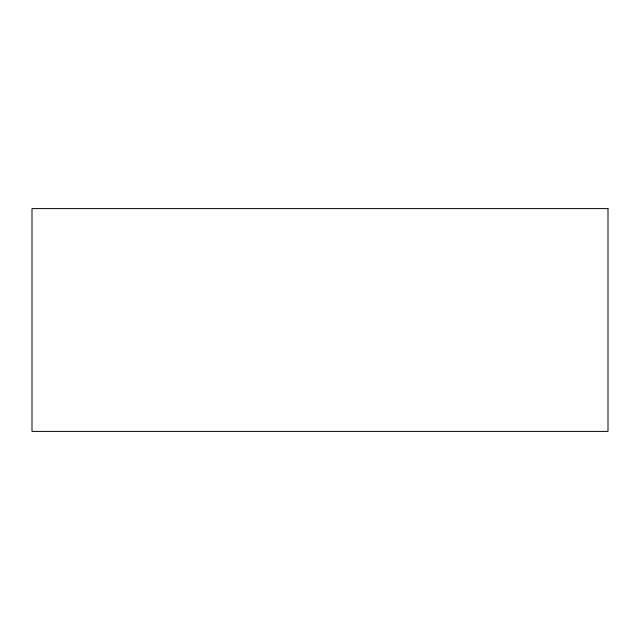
<?xml version="1.0" encoding="UTF-8"?>
<svg xmlns="http://www.w3.org/2000/svg" width="640" height="640" viewBox="0 0 640 640"><rect width="100%" height="100%" fill="white"/><g stroke="black" fill="none" stroke-linecap="round" stroke-linejoin="round"><path stroke-width="0.96" d="M608 208.6L32 208.6L32 431.4L608 431.4L608 208.6"/></g></svg>
